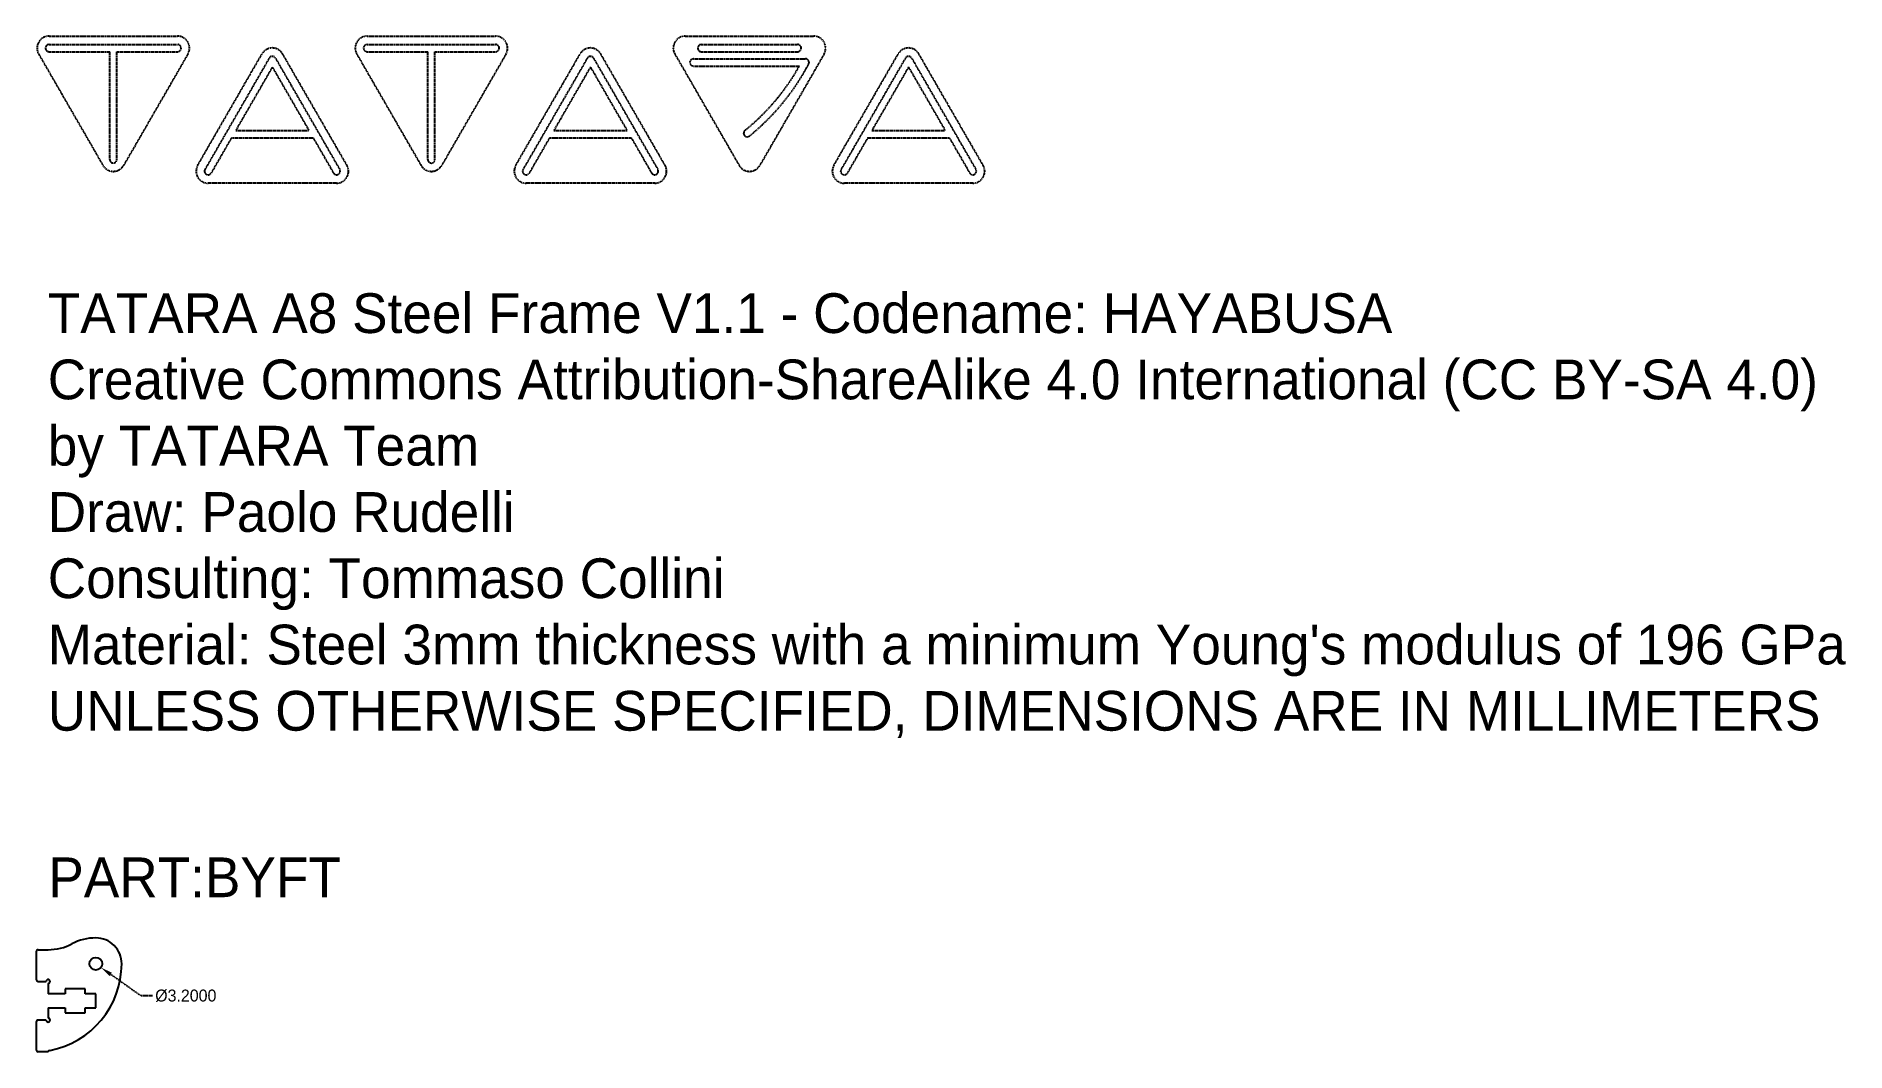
# Model space of a CAD drawing. Header units: inches. Extents: x 0 to 455, y 1 to 256.
import ezdxf

# ---------------------------------------------------------------- set-up
doc = ezdxf.new("R2010")
doc.units = ezdxf.units.IN
doc.header["$MEASUREMENT"] = 0
doc.linetypes.add('HIDDEN', pattern=[0.15, 0.1, -0.05])
doc.layers.get('Defpoints').update_dxf_attribs({"linetype": 'CONTINUOUS'})
for name, color, linetype in [('NOTE', 3, 'CONTINUOUS'), ('QUOTE', 6, 'HIDDEN'), ('TATARA LOGO', 2, 'HIDDEN'), ('VISIBLE', 7, 'CONTINUOUS')]:
    doc.layers.add(name, color=color, linetype=linetype)
doc.dimstyles.get("Standard").update_dxf_attribs({"dimtxt": 0.18, "dimasz": 0.18, "dimexe": 0.18, "dimexo": 0.0625, "dimgap": 0.09, "dimtad": 0, "dimtih": 1, "dimtoh": 1, "dimdec": 4, "dimzin": 0, "dimdsep": 46, "dimtxsty": 'Standard', "dimcen": 0.09, "dimadec": 0, "dimazin": 0, "dimtfac": 1, "dimtdec": 4, "dimtofl": 0, "dimtmove": 0, "dimatfit": 3, "dimfxl": 1, "dimtolj": 1, "dimtzin": 0, "dimarcsym": 0})

# ---------------------------------------------------------------- blocks, each defined once
blk = doc.blocks.new('*D3')
at = {"layer": 'Defpoints', "color": 0}
for p in [(13.61, 23.89), (16.22, 22.03)]:
    blk.add_point(p, dxfattribs=at)
at = {"layer": 'QUOTE', "color": 0, "lineweight": -2}
for p, q in [((26.2, 14.92), (18.66, 20.29)), ((29.2, 14.92), (26.2, 14.92))]:
    blk.add_line(p, q, dxfattribs=at)
at = {"layer": 'QUOTE', "color": 0}
blk.add_solid([(18.95, 20.7), (18.37, 19.88), (16.22, 22.03)], dxfattribs=at)
at = {"layer": 'QUOTE', "color": 0, "insert": (37.54, 14.92), "char_height": 3, "attachment_point": 5}
blk.add_mtext('\\A1;%%c3.2000', dxfattribs=at)

msp = doc.modelspace()

# ---------------------------------------------------------------- linework, layer by layer
at = {"layer": 'TATARA LOGO'}
for p, q in [((3.13787, 256.28781), (35.46948, 256.28781)), ((83.13787, 256.28781), (115.46948, 256.28781)), ((163.13787, 256.28781), (195.46948, 256.28781)), ((0.53979, 251.78781), (16.7056, 223.78781)), ((3.13787, 254.18781), (35.46948, 254.18781)), ((3.13787, 252.38781), (18.40368, 252.38781)), ((18.40368, 225.28781), (18.40368, 252.38781)), ((20.20368, 252.38781), (35.46948, 252.38781)), ((20.20368, 225.28781), (20.20368, 252.38781)), ((38.06756, 251.78781), (21.90175, 223.78781)), ((40.53979, 223.82114), (56.7056, 251.82114)), ((58.52425, 250.77114), (42.35844, 222.77114)), ((60.0831, 250.77114), (76.24891, 222.77114)), ((78.06756, 223.82114), (61.90175, 251.82114)), ((80.53979, 251.78781), (96.7056, 223.78781)), ((83.13787, 254.18781), (115.46948, 254.18781)), ((83.13787, 252.38781), (98.40368, 252.38781)), ((98.40368, 225.28781), (98.40368, 252.38781)), ((100.20368, 225.28781), (100.20368, 252.38781)), ((100.20368, 252.38781), (115.46948, 252.38781)), ((118.06756, 251.78781), (101.90175, 223.78781)), ((120.53979, 223.82114), (136.7056, 251.82114)), ((138.52425, 250.77114), (122.35844, 222.77114)), ((140.0831, 250.77114), (156.24891, 222.77114)), ((158.06756, 223.82114), (141.90175, 251.82114)), ((160.53979, 251.78781), (176.7056, 223.78781)), ((165.21633, 250.58781), (193.39102, 250.58781)), ((167.19387, 254.18781), (191.41348, 254.18781)), ((167.19387, 252.38781), (191.41348, 252.38781)), ((198.06756, 251.78781), (181.90175, 223.78781)), ((200.53979, 223.82114), (216.7056, 251.82114)), ((218.52425, 250.77114), (202.35844, 222.77114)), ((220.0831, 250.77114), (236.24891, 222.77114)), ((238.06756, 223.82114), (221.90175, 251.82114)), ((59.30368, 248.52114), (50.08532, 232.55448)), ((59.30368, 248.52114), (68.52204, 232.55448)), ((139.30368, 248.52114), (130.08532, 232.55448)), ((139.30368, 248.52114), (148.52204, 232.55448)), ((165.21633, 248.78781), (191.87528, 248.78781)), ((219.30368, 248.52114), (210.08532, 232.55448)), ((219.30368, 248.52114), (228.52204, 232.55448)), ((50.08532, 232.55448), (68.52204, 232.55448)), ((130.08532, 232.55448), (148.52204, 232.55448)), ((210.08532, 232.55448), (228.52204, 232.55448)), ((49.04609, 230.75448), (43.91728, 221.87113)), ((49.04609, 230.75448), (69.56127, 230.75448)), ((69.56127, 230.75448), (74.69006, 221.87114)), ((129.04609, 230.75448), (123.91728, 221.87113)), ((129.04609, 230.75448), (149.56127, 230.75448)), ((149.56127, 230.75448), (154.69006, 221.87114)), ((209.04609, 230.75448), (203.91728, 221.87113)), ((209.04609, 230.75448), (229.56127, 230.75448)), ((229.56127, 230.75448), (234.69006, 221.87114)), ((75.46948, 219.32114), (43.13787, 219.32114)), ((155.46948, 219.32114), (123.13787, 219.32114)), ((235.46948, 219.32114), (203.13787, 219.32114))]:
    msp.add_line(p, q, dxfattribs=at)
for centre, radius, start, end in [((3.13787, 253.28781), 3, 90, 210), ((35.46948, 253.28781), 3, 330, 90), ((83.13787, 253.28781), 3, 90, 210), ((115.46948, 253.28781), 3, 330, 90), ((163.13787, 253.28781), 3, 90, 210), ((195.46948, 253.28781), 3, 330, 90), ((3.13787, 253.28781), 0.9, 90, 270), ((35.46948, 253.28781), 0.9, 270, 90), ((59.30368, 250.32114), 3, 30, 150), ((59.30368, 250.32114), 0.9, 30, 149.9999972), ((83.13787, 253.28781), 0.9, 90, 270), ((115.46948, 253.28781), 0.9, 270, 90), ((115.46948, 253.28781), 0.9, 270, 90), ((139.30368, 250.32114), 3, 30, 150), ((139.30368, 250.32114), 0.9, 30, 149.9999972), ((165.21633, 249.68781), 0.9, 90, 270), ((167.19387, 253.28781), 0.9, 90, 270), ((191.41348, 253.28781), 0.9, 270, 90), ((193.39102, 249.68781), 0.9, 329.9999988, 90), ((219.30368, 250.32114), 3, 30, 150), ((219.30368, 250.32114), 0.9, 30, 149.9999972), ((142.89947, 276.32134), 56.18474, 308.8897527, 330.6559013), ((142.89947, 276.32134), 57.98474, 308.8897527, 332.1550619), ((178.73863, 231.88912), 0.9, 128.8897527, 308.8897527), ((19.30368, 225.28781), 3, 210, 330), ((19.30368, 225.28781), 0.9, 180, 0), ((43.13787, 222.32114), 3, 150, 270), ((75.46948, 222.32114), 3, 270, 30), ((99.30368, 225.28781), 3, 210, 330), ((99.30368, 225.28781), 0.9, 180, 0), ((123.13787, 222.32114), 3, 150, 270), ((155.46948, 222.32114), 3, 270, 30), ((179.30368, 225.28781), 3, 210, 330), ((203.13787, 222.32114), 3, 150, 270), ((235.46948, 222.32114), 3, 270, 30), ((43.13787, 222.32114), 0.9, 149.9999972, 329.9991008), ((75.46948, 222.32114), 0.9, 210, 30), ((123.13787, 222.32114), 0.9, 149.9999972, 329.9991008), ((155.46948, 222.32114), 0.9, 210, 30), ((203.13787, 222.32114), 0.9, 149.9999972, 329.9991008), ((235.46948, 222.32114), 0.9, 210, 30)]:
    msp.add_arc(centre, radius, start, end, dxfattribs=at)
at = {"layer": 'VISIBLE'}
for p, q in [((-0.08375, 26.01245), (-0.08375, 19.01245)), ((0.41625, 26.51245), (2.91625, 26.51245)), ((0.41625, 18.51245), (2.41625, 18.51245)), ((2.91625, 18.01245), (2.91625, 15.41245)), ((7.21625, 15.41245), (2.91625, 15.41245)), ((7.21625, 16.66245), (7.21625, 15.41245)), ((12.21625, 16.66245), (7.21625, 16.66245)), ((12.21625, 15.41245), (12.21625, 16.66245)), ((14.91625, 15.41245), (12.21625, 15.41245)), ((14.91625, 11.91245), (14.91625, 15.41245)), ((2.91625, 11.91245), (7.21625, 11.91245)), ((2.91625, 11.91245), (2.91625, 9.31245)), ((7.21625, 11.91245), (7.21625, 10.66245)), ((7.21625, 10.66245), (12.21625, 10.66245)), ((12.21625, 11.91245), (14.91625, 11.91245)), ((12.21625, 10.66245), (12.21625, 11.91245)), ((-0.08375, 8.31245), (-0.08375, 1.32199)), ((2.41625, 8.81245), (0.41625, 8.81245)), ((2.91625, 0.82199), (0.41625, 0.82199))]:
    msp.add_line(p, q, dxfattribs=at)
msp.add_circle((14.91626, 22.96245), 1.6, dxfattribs=at)
for centre, radius, start, end in [((2.91625, 39.4534), 12.94094, 270, 297.6225897), ((14.91626, 16.52151), 12.94094, 90, 117.6225897), ((14.91626, 22.96245), 6.5, 359.9999968, 90.0000076), ((0.41625, 26.01245), 0.5, 90, 180), ((-0.73373, 22.96245), 22.15, 280.5137502, 359.9999968), ((0.41625, 19.01245), 0.5, 180, 270), ((2.91625, 18.51245), 0.5, 270, 180), ((2.91625, 8.81245), 0.5, 180, 90), ((0.41625, 8.31245), 0.5, 90, 180), ((0.41625, 1.32199), 0.5, 180, 270), ((3.39925, 0.69272), 0.5, 100.5137502, 165.0164122)]:
    msp.add_arc(centre, radius, start, end, dxfattribs=at)

# ---------------------------------------------------------------- texts
at = {"layer": 'NOTE', "char_height": 10, "width": 1231.3748319, "attachment_point": 1}
for s, insert in [("{\\pxsm1;TATARA A8 Steel Frame V1.1 - Codename: HAYABUSA\\PCreative Commons Attribution-ShareAlike 4.0 International (CC BY-SA 4.0)\\Pby TATARA Team\\PDraw: Paolo Rudelli\\PConsulting: Tommaso Collini\\P\\pql;Material: Steel 3mm thickness with a minimum Young's modulus of 196 GPa\\P\\pq*;UNLESS OTHERWISE SPECIFIED, DIMENSIONS ARE IN MILLIMETERS}", (2.82552, 191.61926)), ('{\\pxsm1;PART:BYFT}', (2.97549, 49.71209))]:
    msp.add_mtext(s, dxfattribs=dict(at, insert=insert))

# ---------------------------------------------------------------- dimensions: what is measured, and where the dimension line sits
at = {"layer": 'QUOTE'}
dim = msp.add_diameter_dim_2p(p1=(13.61357, 23.89142), p2=(16.21896, 22.03347), dimstyle='Standard', override={"dimtxt": 3, "dimasz": 3, "dimtmove": 0}, dxfattribs=at)
dim.commit()
dim.dimension.update_dxf_attribs({"geometry": '*D3', "text_midpoint": (37.54037, 14.91551), "dimtype": 163})

doc.saveas('drawing.dxf')
